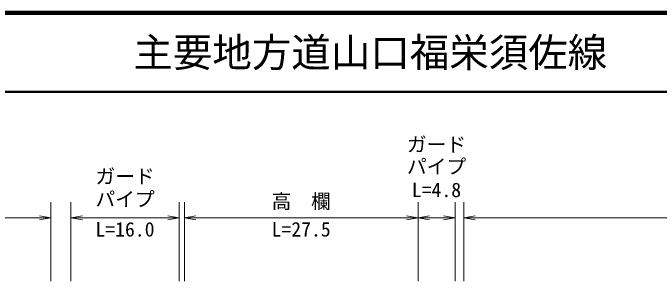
# Model space of a CAD drawing. Units: millimetres, scale not verified. Extents: x 40000 to 680000, y 20000 to 380000.
# Drawn here: x 201476 to 283312, y 346064 to 380000 of the extents above; entities that cross this region are included whole.
import ezdxf
from ezdxf.enums import TextEntityAlignment as Align

# ---------------------------------------------------------------- set-up
doc = ezdxf.new("R2010")
doc.units = ezdxf.units.MM
doc.header["$LTSCALE"] = 1000
for name, color, linetype, lineweight in [('M-STR-STR3', 7, 'Continuous', 13), ('M-TTL', 2, 'Continuous', 140), ('M-TTL-LINE', 7, 'Continuous', 50)]:
    doc.layers.add(name, color=color, linetype=linetype, lineweight=lineweight)
doc.layers.add('M-TTL-TXT', color=7, linetype='Continuous')
doc.styles.add('ＭＳ ゴシック', font='')
doc.styles.get('ＭＳ ゴシック').set_extended_font_data('MS Gothic')

# ---------------------------------------------------------------- blocks, each defined once
blk = doc.blocks.new('open_arrow')
at = {"color": 0, "linetype": 'Continuous', "lineweight": -2}
blk.add_lwpolyline([(7.5, 1.25), (0, 0), (7.5, -1.25)], dxfattribs=at)

msp = doc.modelspace()

# ---------------------------------------------------------------- linework, layer by layer
at = {"layer": 'M-STR-STR3'}
for p, q in [((206285, 346064), (206285, 356064)), ((208822, 346064), (208822, 356064)), ((222534, 346064), (222534, 356064)), ((223187, 346064), (223187, 356064)), ((252787, 346064), (252787, 356064)), ((257470, 346064), (257470, 356064)), ((258570, 346064), (258570, 356064)), ((134048, 354064), (206285, 354064)), ((222534, 354064), (208822, 354064)), ((252787, 354064), (223187, 354064)), ((257470, 354064), (252787, 354064)), ((258570, 354064), (387336, 354064))]:
    msp.add_line(p, q, dxfattribs=at)
at = {"layer": 'M-TTL'}
msp.add_line((680000, 380000), (40000, 380000), dxfattribs=at)
at = {"layer": 'M-TTL-LINE'}
msp.add_line((40000, 370000), (680000, 370000), dxfattribs=at)

# ---------------------------------------------------------------- block references
at = {"layer": 'M-STR-STR3', "xscale": 193, "yscale": 193, "rotation": 180}
for p in [(206285, 354064), (222534, 354064), (252787, 354064), (257470, 354064)]:
    msp.add_blockref('open_arrow', p, dxfattribs=at)
at = {"layer": 'M-STR-STR3', "xscale": 193, "yscale": 193}
for p in [(208822, 354064), (223187, 354064), (252787, 354064), (258570, 354064)]:
    msp.add_blockref('open_arrow', p, dxfattribs=at)

# ---------------------------------------------------------------- texts
at = {"layer": 'M-STR-STR3', "style": 'ＭＳ ゴシック'}
for s, p in [('ガード', (251378, 361893)), ('パイプ', (251378, 359095)), ('ガード', (211928, 357852)), ('L=4.8', (252003, 356140)), ('パイプ', (211928, 354960)), ('高\u3000欄', (234237, 354694)), ('L=16.0', (211928, 351148)), ('L=27.5', (234237, 351148))]:
    msp.add_text(s, height=1833, dxfattribs=at).set_placement(p, align=Align.BOTTOM_LEFT)
at = {"layer": 'M-TTL-TXT', "style": 'ＭＳ ゴシック'}
msp.add_text('主要地方道山口福栄須佐線', height=3666, dxfattribs=at).set_placement((216734, 375000), align=Align.MIDDLE_LEFT)

doc.saveas('drawing.dxf')
